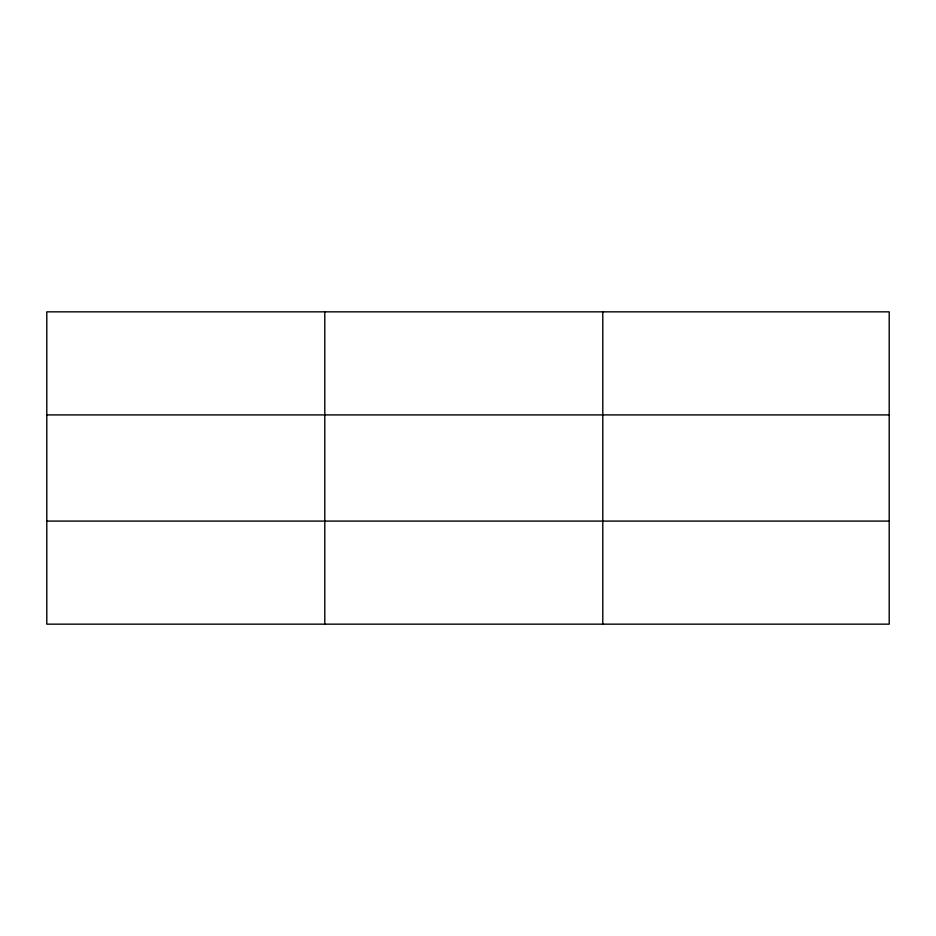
<?xml version="1.0" encoding="UTF-8"?>
<svg xmlns="http://www.w3.org/2000/svg" width="936" height="936" viewBox="0 0 936 936"><rect width="100%" height="100%" fill="white"/><g stroke="black" fill="none" stroke-linecap="round" stroke-linejoin="round"><path stroke-width="1.4" d="M324.792 624.16L324.792 311.84M602.784 624.16L602.784 311.84M889.2 521.095L889.2 624.16L46.8 624.16L46.8 311.84L889.2 311.84L889.2 521.095L46.8 521.095M46.8 414.905L889.2 414.905"/></g></svg>
